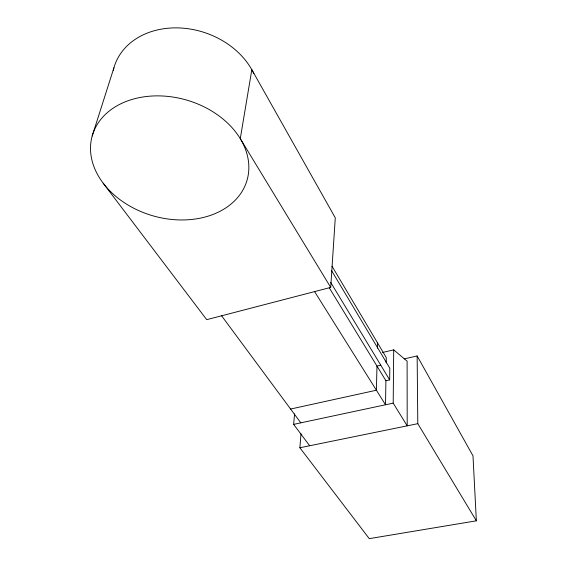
<?xml version="1.0" encoding="UTF-8"?>
<svg xmlns="http://www.w3.org/2000/svg" width="567" height="567" viewBox="0 0 567 567"><rect width="100%" height="100%" fill="white"/><g stroke="black" fill="none" stroke-linecap="round" stroke-linejoin="round"><path stroke-width="0.85" d="M393.711 349.867L407.106 361.151L407.198 425.838L393.193 403.137L393.711 349.867L382.527 352.461M329.363 287.972L385.907 380.733L389.664 379.897L389.812 368.21L331.56 270.615M385.907 380.733L385.525 404.774L314.579 291.601M386.191 362.88L386.276 357.593L331.993 266.178M377.395 348.159L377.516 342.851M330.71 287.405L335.288 217.848L251.826 69.706L240.28 138.639L330.71 287.405L206.721 319.668L103.187 183.198M404.228 358.89L417.142 355.941L472.991 455.861L476.365 520.818L369.266 538.65L299.865 447.76L301.006 433.798M309.681 445.754L293.642 424.371L294.564 413.903M92.194 136.002L113.917 67.806M380.776 365.212L376.977 366.076L376.41 390.231L290.602 409.041M293.642 424.371L393.193 403.137M299.865 447.76L417.801 423.677L476.365 520.818M221.605 315.798L300.815 422.84M330.689 282.394L389.664 379.897M417.142 355.941L417.801 423.677M113.265 70.358A75.092 59.84 18.3 0 1 177.854 27.896A75.092 59.84 18.3 0 1 253.867 73.632M110.65 191.667A80.528 60.279 16 0 0 244.894 186.111A80.528 60.279 16 0 0 153.508 95.951A80.528 60.279 16 0 0 110.65 191.667"/></g></svg>
